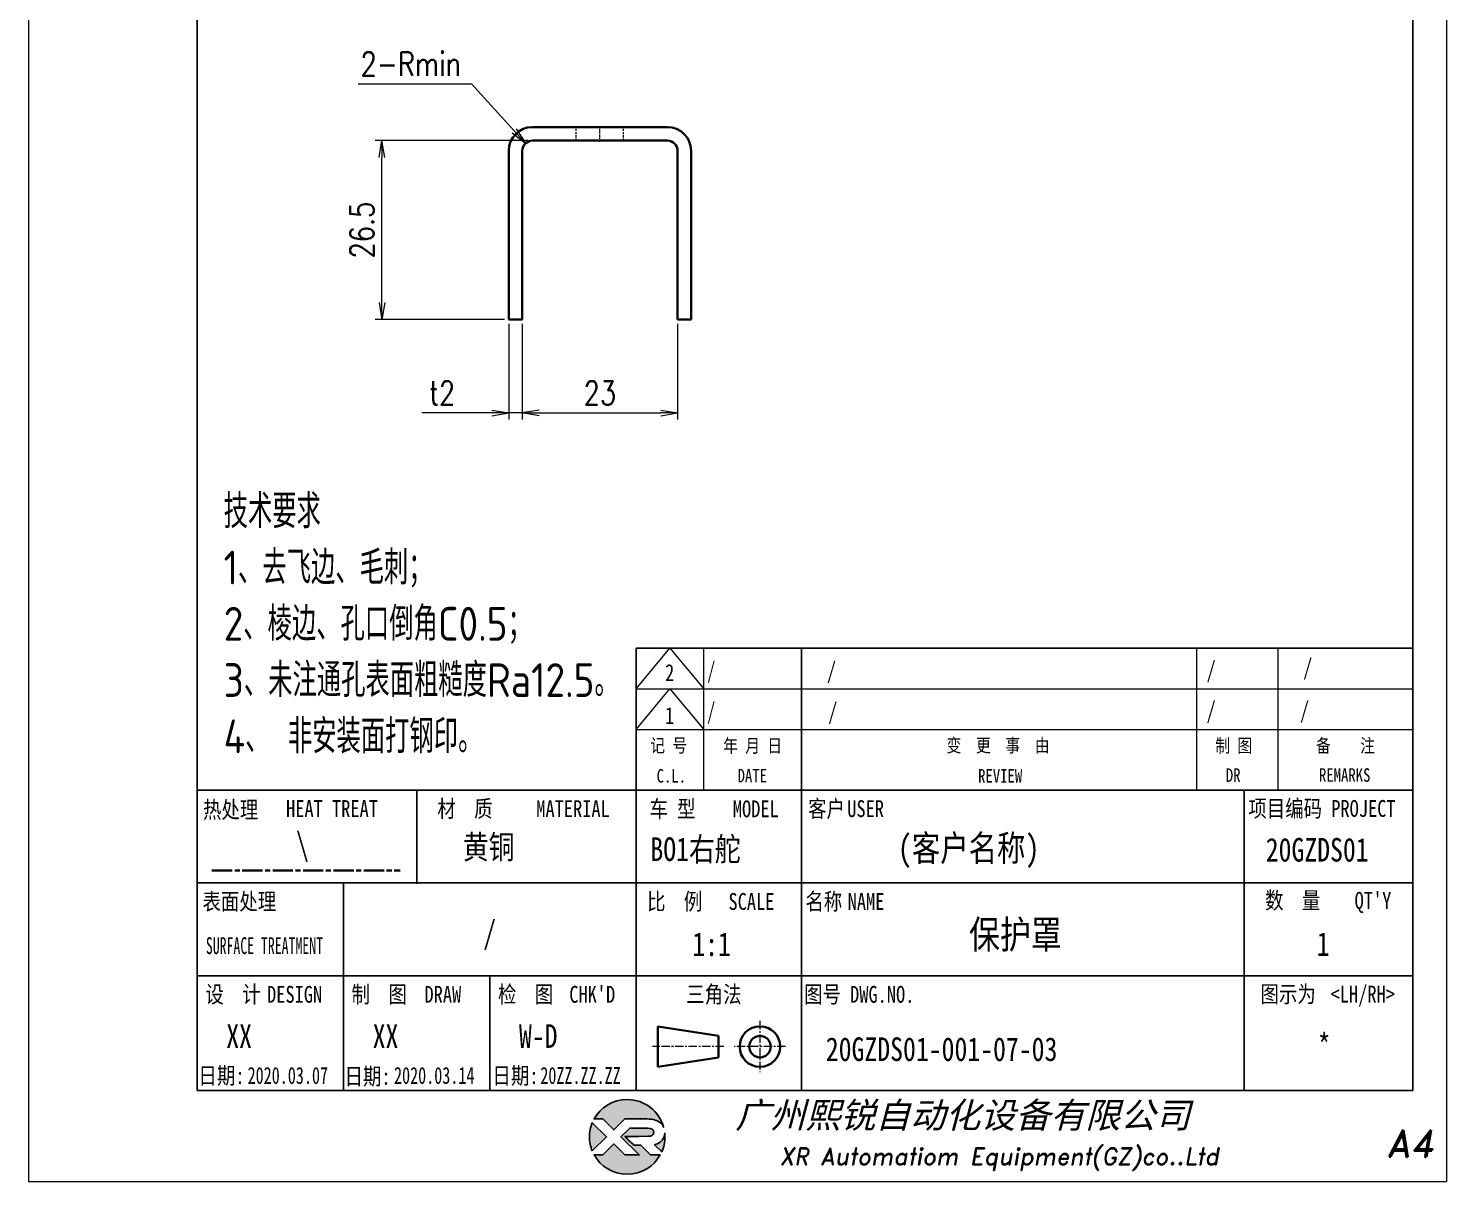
# Model space of a CAD drawing. Header units: millimetres. Extents: x 1333 to 78972, y -42879 to -5704.
# Drawn here: x 67706.1 to 67916.1, y -21799.1 to -21628.3 of the extents above; entities that cross this region are included whole.
import ezdxf
from ezdxf.enums import TextEntityAlignment as Align

# ---------------------------------------------------------------- set-up
doc = ezdxf.new("R2010")
doc.units = ezdxf.units.MM
doc.header["$LTSCALE"] = 0.5
for name, pattern in [('AM_ISO02W050x2', [3.75, 3, -0.75]), ('AM_ISO08W050x2', [9, 6, -0.75, 1.5, -0.75]), ('CENTER', [2, 1.25, -0.25, 0.25, -0.25]), ('DASHDOT', [18.5, 12, -3, 0.5, -3]), ('DASHED', [19.05, 12.7, -6.35])]:
    doc.linetypes.add(name, pattern=pattern)
for name, color, linetype in [('DIM', 3, 'Continuous'), ('layer 1', 7, 'Continuous'), ('图号', 7, 'Continuous'), ('图名', 7, 'Continuous'), ('图框文字', 7, 'Continuous'), ('数量', 7, 'Continuous'), ('材质', 7, 'Continuous'), ('表面处理', 7, 'Continuous'), ('车型', 7, 'Continuous')]:
    doc.layers.add(name, color=color, linetype=linetype)
for name, color, linetype, lineweight in [('中心线', 2, 'AM_ISO08W050x2', 18), ('图框', 7, 'Continuous', 18), ('标注线', 3, 'Continuous', 18), ('热处理', 7, 'Continuous', 20), ('粗实线', 7, 'Continuous', 35), ('粗点划线', 6, 'AM_ISO08W050x2', 35), ('虚线', 1, 'AM_ISO02W050x2', 18)]:
    doc.layers.add(name, color=color, linetype=linetype, lineweight=lineweight)
doc.layers.add('打印-禁用', color=7, linetype='Continuous', lineweight=15, plot=False)
doc.styles.add('DIM', font='romans.shx', dxfattribs={"width": 0.8, "bigfont": 'bigfont.shx'})
doc.styles.add('STYLE1', font='')
doc.styles.add('国标', font='simfang.ttf', dxfattribs={"width": 0.8})
doc.styles.add('机械长仿宋', font='gbenor.shx', dxfattribs={"height": 1, "bigfont": 'gbcbig.shx'})
doc.styles.add('标题字', font='romand.shx', dxfattribs={"oblique": 10, "bigfont": 'bigfont.shx'})
doc.styles.get('STYLE1').set_extended_font_data('SimSun')
doc.dimstyles.new('XR 1-1$0', dxfattribs={"dimtxt": 3.5, "dimasz": 2.5, "dimexe": 1, "dimexo": 0.625, "dimgap": 1.2, "dimtad": 1, "dimzin": 9, "dimdsep": 46, "dimtxsty": 'DIM', "dimblk": 'OPEN', "dimcen": 0, "dimclrd": 8, "dimclre": 8, "dimclrt": 2, "dimazin": 2, "dimtfac": 0.5, "dimtmove": 0, "dimatfit": 3, "dimldrblk": 'OPEN', "dimfxl": 1, "dimtolj": 2, "dimlwd": 18, "dimlwe": 18, "dimarcsym": 0})
doc.dimstyles.new('XR 1-1$4', dxfattribs={"dimtxt": 3.5, "dimasz": 2.5, "dimexe": 1, "dimexo": 0.625, "dimgap": 1.2, "dimtad": 1, "dimtoh": 1, "dimdsep": 46, "dimtxsty": 'DIM', "dimblk": 'OPEN', "dimcen": 0, "dimclrd": 8, "dimclre": 8, "dimclrt": 2, "dimazin": 2, "dimtfac": 0.5, "dimtofl": 0, "dimtmove": 0, "dimatfit": 3, "dimldrblk": 'OPEN', "dimfxl": 1, "dimtolj": 2, "dimlwd": 18, "dimlwe": 18, "dimarcsym": 0})

# ---------------------------------------------------------------- blocks, each defined once
blk = doc.blocks.new('XR')
at = {"true_color": 0xfc8000}
h = blk.add_hatch(color=30, dxfattribs=at)
h.set_gradient(color1=(252, 128, 0), rotation=240, one_color=1, tint=1, name='INVCURVED')
edge = h.paths.add_edge_path()
edge.add_spline(control_points=[(-434.18, -5928.47), (-433.9, -5928.74), (-433.63, -5929.01), (-433.63, -5929.01), (-433.63, -5929.01), (-433.63, -5929.01), (-433.36, -5928.74), (-433.09, -5928.47)], knot_values=[0.5625, 0.5625, 0.5625, 0.5625, 0.625, 0.625, 0.625, 0.625, 0.6875, 0.6875, 0.6875, 0.6875], degree=3, periodic=0)
edge.add_spline(control_points=[(-433.09, -5928.47), (-432.82, -5928.2), (-432.54, -5927.93), (-432.54, -5927.93), (-432.54, -5927.93), (-432.54, -5927.93), (-432.04, -5927.93), (-431.53, -5927.93)], knot_values=[0.4375, 0.4375, 0.4375, 0.4375, 0.5, 0.5, 0.5, 0.5, 0.5625, 0.5625, 0.5625, 0.5625], degree=3, periodic=0)
edge.add_spline(control_points=[(-431.53, -5927.93), (-431.03, -5927.93), (-430.52, -5927.93), (-430.52, -5927.93), (-430.52, -5927.93), (-430, -5927.93), (-429.43, -5927.96), (-429.01, -5928.33)], knot_values=[0.25, 0.25, 0.25, 0.25, 0.3125, 0.3125, 0.3125, 0.3125, 0.4375, 0.4375, 0.4375, 0.4375], degree=3, periodic=0)
edge.add_spline(control_points=[(-429.01, -5928.33), (-428.88, -5928.44), (-428.78, -5928.59), (-428.71, -5928.75)], knot_values=[0.125, 0.125, 0.125, 0.125, 0.25, 0.25, 0.25, 0.25], degree=3, periodic=0)
edge.add_spline(control_points=[(-428.71, -5928.75), (-429.13, -5927.18), (-430.58, -5926.02), (-432.31, -5926.02)], knot_values=[0, 0, 0, 0, 0.125, 0.125, 0.125, 0.125], degree=3, periodic=0)
edge.add_spline(control_points=[(-432.31, -5926.02), (-433.72, -5926.02), (-434.94, -5926.79), (-435.58, -5927.93)], knot_values=[0.875, 0.875, 0.875, 0.875, 1, 1, 1, 1], degree=3, periodic=0)
edge.add_spline(control_points=[(-435.58, -5927.93), (-435.58, -5927.93), (-434.72, -5927.93), (-434.72, -5927.93), (-434.72, -5927.93), (-434.72, -5927.93), (-434.45, -5928.2), (-434.18, -5928.47)], knot_values=[0.6875, 0.6875, 0.6875, 0.6875, 0.8125, 0.8125, 0.8125, 0.8125, 0.875, 0.875, 0.875, 0.875], degree=3, periodic=0)
edge = h.paths.add_edge_path()
edge.add_spline(control_points=[(-434.79, -5929.26), (-435.04, -5929.02), (-435.34, -5928.72), (-435.54, -5928.53)], knot_values=[0.562504, 0.562504, 0.562504, 0.562504, 0.656252, 0.656252, 0.656252, 0.656252], degree=3, periodic=0)
edge.add_spline(control_points=[(-435.54, -5928.53), (-435.67, -5928.4), (-435.76, -5928.31), (-435.76, -5928.31), (-435.76, -5928.31), (-435.94, -5928.74), (-436.03, -5929.21), (-436.03, -5929.71)], knot_values=[0.25, 0.25, 0.25, 0.25, 0.312504, 0.312504, 0.312504, 0.312504, 0.562504, 0.562504, 0.562504, 0.562504], degree=3, periodic=0)
edge.add_spline(control_points=[(-436.03, -5929.71), (-436.03, -5930.2), (-435.94, -5930.67), (-435.76, -5931.1), (-435.76, -5931.1), (-435.4, -5930.75), (-435.05, -5930.4)], knot_values=[0.874998, 0.874998, 0.874998, 0.874998, 1.124998, 1.124998, 1.124998, 1.25, 1.25, 1.25, 1.25], degree=3, periodic=0)
edge.add_spline(control_points=[(-435.05, -5930.4), (-434.7, -5930.05), (-434.34, -5929.71), (-434.34, -5929.71), (-434.34, -5929.71), (-434.34, -5929.71), (-434.34, -5929.71), (-434.34, -5929.71)], knot_values=[0.749878, 0.749878, 0.749878, 0.749878, 0.874875, 0.874875, 0.874875, 0.874875, 0.874998, 0.874998, 0.874998, 0.874998], degree=3, periodic=0)
edge.add_spline(control_points=[(-434.34, -5929.71), (-434.34, -5929.71), (-434.34, -5929.71), (-434.34, -5929.71)], knot_values=[0.749634, 0.749634, 0.749634, 0.749634, 0.749817, 0.749817, 0.749817, 0.749817], degree=3, periodic=0)
edge.add_spline(control_points=[(-434.35, -5929.7), (-434.35, -5929.7), (-434.35, -5929.7), (-434.35, -5929.7)], knot_values=[0.738281, 0.738281, 0.738281, 0.738281, 0.742188, 0.742188, 0.742188, 0.742188], degree=3, periodic=0)
edge.add_spline(control_points=[(-434.35, -5929.7), (-434.36, -5929.69), (-434.37, -5929.68), (-434.38, -5929.67)], knot_values=[0.726563, 0.726563, 0.726563, 0.726563, 0.738281, 0.738281, 0.738281, 0.738281], degree=3, periodic=0)
edge.add_spline(control_points=[(-434.38, -5929.67), (-434.38, -5929.66), (-434.39, -5929.65), (-434.4, -5929.65)], knot_values=[0.718751, 0.718751, 0.718751, 0.718751, 0.726563, 0.726563, 0.726563, 0.726563], degree=3, periodic=0)
edge.add_spline(control_points=[(-434.4, -5929.65), (-434.42, -5929.63), (-434.45, -5929.6), (-434.47, -5929.58)], knot_values=[0.703126, 0.703126, 0.703126, 0.703126, 0.718751, 0.718751, 0.718751, 0.718751], degree=3, periodic=0)
edge.add_spline(control_points=[(-434.47, -5929.58), (-434.5, -5929.55), (-434.53, -5929.52), (-434.56, -5929.49)], knot_values=[0.687501, 0.687501, 0.687501, 0.687501, 0.703126, 0.703126, 0.703126, 0.703126], degree=3, periodic=0)
edge.add_spline(control_points=[(-434.56, -5929.49), (-434.63, -5929.42), (-434.71, -5929.35), (-434.79, -5929.26)], knot_values=[0.656252, 0.656252, 0.656252, 0.656252, 0.687501, 0.687501, 0.687501, 0.687501], degree=3, periodic=0)
at = {"true_color": 0x0348ff}
h = blk.add_hatch(color=160, dxfattribs=at)
h.set_gradient(color1=(3, 72, 255), color2=(0, 41, 153), one_color=1, tint=0.3, name='HEMISPHERICAL')
edge = h.paths.add_edge_path()
edge.add_spline(control_points=[(-432.54, -5929.67), (-432.26, -5929.95), (-431.94, -5930.23), (-431.66, -5930.51), (-431.66, -5930.51), (-431.66, -5930.51), (-431.66, -5930.51), (-431.66, -5930.51)], knot_values=[0.736842, 0.736842, 0.736842, 0.736842, 0.789474, 0.789474, 0.789474, 0.789474, 0.802633, 0.802633, 0.802633, 0.802633], degree=3, periodic=0)
edge.add_spline(control_points=[(-431.66, -5930.51), (-431.65, -5930.51), (-431.65, -5930.52), (-431.65, -5930.52)], knot_values=[0.802633, 0.802633, 0.802633, 0.802633, 0.815791, 0.815791, 0.815791, 0.815791], degree=3, periodic=0)
edge.add_spline(control_points=[(-431.65, -5930.52), (-431.64, -5930.53), (-431.64, -5930.53), (-431.64, -5930.53)], knot_values=[0.815791, 0.815791, 0.815791, 0.815791, 0.82237, 0.82237, 0.82237, 0.82237], degree=3, periodic=0)
edge.add_spline(control_points=[(-431.64, -5930.53), (-431.64, -5930.53), (-431.64, -5930.53), (-431.63, -5930.54)], knot_values=[0.82237, 0.82237, 0.82237, 0.82237, 0.828949, 0.828949, 0.828949, 0.828949], degree=3, periodic=0)
edge.add_spline(control_points=[(-431.63, -5930.54), (-431.63, -5930.54), (-431.63, -5930.54), (-431.63, -5930.54), (-431.63, -5930.54), (-431.63, -5930.54), (-431.59, -5930.54), (-431.52, -5930.54)], knot_values=[0.841901, 0.841901, 0.841901, 0.841901, 0.842105, 0.842105, 0.842105, 0.842105, 0.855264, 0.855264, 0.855264, 0.855264], degree=3, periodic=0)
edge.add_spline(control_points=[(-431.52, -5930.54), (-431.46, -5930.54), (-431.38, -5930.54), (-431.3, -5930.54)], knot_values=[0.855264, 0.855264, 0.855264, 0.855264, 0.868422, 0.868422, 0.868422, 0.868422], degree=3, periodic=0)
edge.add_spline(control_points=[(-431.3, -5930.54), (-431.26, -5930.54), (-431.22, -5930.54), (-431.18, -5930.54)], knot_values=[0.868422, 0.868422, 0.868422, 0.868422, 0.875, 0.875, 0.875, 0.875], degree=3, periodic=0)
edge.add_spline(control_points=[(-431.18, -5930.54), (-431.14, -5930.54), (-431.1, -5930.54), (-431.07, -5930.54)], knot_values=[0.875, 0.875, 0.875, 0.875, 0.881579, 0.881579, 0.881579, 0.881579], degree=3, periodic=0)
edge.add_spline(control_points=[(-431.07, -5930.54), (-431.05, -5930.54), (-431.04, -5930.54), (-431.03, -5930.54)], knot_values=[0.881579, 0.881579, 0.881579, 0.881579, 0.884869, 0.884869, 0.884869, 0.884869], degree=3, periodic=0)
edge.add_spline(control_points=[(-431.03, -5930.54), (-431.02, -5930.54), (-431, -5930.54), (-431, -5930.54)], knot_values=[0.884869, 0.884869, 0.884869, 0.884869, 0.888158, 0.888158, 0.888158, 0.888158], degree=3, periodic=0)
edge.add_spline(control_points=[(-431, -5930.54), (-430.99, -5930.54), (-430.99, -5930.54), (-430.98, -5930.54)], knot_values=[0.888158, 0.888158, 0.888158, 0.888158, 0.889803, 0.889803, 0.889803, 0.889803], degree=3, periodic=0)
edge.add_spline(control_points=[(-430.98, -5930.54), (-430.98, -5930.54), (-430.98, -5930.54), (-430.97, -5930.54)], knot_values=[0.889803, 0.889803, 0.889803, 0.889803, 0.891447, 0.891447, 0.891447, 0.891447], degree=3, periodic=0)
edge.add_spline(control_points=[(-430.97, -5930.54), (-430.97, -5930.54), (-430.97, -5930.54), (-430.97, -5930.54)], knot_values=[0.891447, 0.891447, 0.891447, 0.891447, 0.89227, 0.89227, 0.89227, 0.89227], degree=3, periodic=0)
edge.add_spline(control_points=[(-430.97, -5930.54), (-430.97, -5930.54), (-430.97, -5930.54), (-430.97, -5930.54)], knot_values=[0.89227, 0.89227, 0.89227, 0.89227, 0.893092, 0.893092, 0.893092, 0.893092], degree=3, periodic=0)
edge.add_spline(control_points=[(-430.97, -5930.54), (-430.97, -5930.54), (-430.97, -5930.54), (-430.97, -5930.54)], knot_values=[0.893092, 0.893092, 0.893092, 0.893092, 0.893503, 0.893503, 0.893503, 0.893503], degree=3, periodic=0)
edge.add_spline(control_points=[(-430.97, -5930.54), (-430.97, -5930.54), (-430.97, -5930.54), (-430.97, -5930.54)], knot_values=[0.893503, 0.893503, 0.893503, 0.893503, 0.893914, 0.893914, 0.893914, 0.893914], degree=3, periodic=0)
edge.add_spline(control_points=[(-430.97, -5930.54), (-430.97, -5930.54), (-430.97, -5930.54), (-430.97, -5930.54)], knot_values=[0.893914, 0.893914, 0.893914, 0.893914, 0.89412, 0.89412, 0.89412, 0.89412], degree=3, periodic=0)
edge.add_spline(control_points=[(-430.97, -5930.54), (-430.97, -5930.54), (-430.97, -5930.54), (-430.97, -5930.54)], knot_values=[0.89412, 0.89412, 0.89412, 0.89412, 0.894326, 0.894326, 0.894326, 0.894326], degree=3, periodic=0)
edge.add_spline(control_points=[(-430.97, -5930.54), (-430.97, -5930.54), (-430.97, -5930.54), (-430.97, -5930.54)], knot_values=[0.894428, 0.894428, 0.894428, 0.894428, 0.894531, 0.894531, 0.894531, 0.894531], degree=3, periodic=0)
edge.add_spline(control_points=[(-430.97, -5930.54), (-430.97, -5930.54), (-430.97, -5930.54), (-430.97, -5930.54)], knot_values=[0.894531, 0.894531, 0.894531, 0.894531, 0.894583, 0.894583, 0.894583, 0.894583], degree=3, periodic=0)
edge.add_spline(control_points=[(-430.97, -5930.54), (-430.97, -5930.54), (-430.97, -5930.54), (-430.97, -5930.54), (-430.97, -5930.54), (-430.97, -5930.54), (-430.73, -5930.78), (-430.49, -5931.01)], knot_values=[0.894685, 0.894685, 0.894685, 0.894685, 0.894737, 0.894737, 0.894737, 0.894737, 0.921052, 0.921052, 0.921052, 0.921052], degree=3, periodic=0)
edge.add_spline(control_points=[(-430.49, -5931.01), (-430.26, -5931.24), (-430.02, -5931.48), (-430.02, -5931.48)], knot_values=[0.921052, 0.921052, 0.921052, 0.921052, 0.947368, 0.947368, 0.947368, 0.947368], degree=3, periodic=0)
edge.add_spline(control_points=[(-430.02, -5931.48), (-430.02, -5931.48), (-430.02, -5931.48), (-430.02, -5931.48)], knot_values=[0.947522, 0.947522, 0.947522, 0.947522, 0.947573, 0.947573, 0.947573, 0.947573], degree=3, periodic=0)
edge.add_spline(control_points=[(-430.02, -5931.48), (-430.02, -5931.48), (-430.02, -5931.48), (-430.02, -5931.48)], knot_values=[0.947573, 0.947573, 0.947573, 0.947573, 0.947676, 0.947676, 0.947676, 0.947676], degree=3, periodic=0)
edge.add_spline(control_points=[(-430.02, -5931.48), (-430.02, -5931.48), (-430.02, -5931.48), (-430.02, -5931.48)], knot_values=[0.947676, 0.947676, 0.947676, 0.947676, 0.947779, 0.947779, 0.947779, 0.947779], degree=3, periodic=0)
edge.add_spline(control_points=[(-430.02, -5931.48), (-430.02, -5931.48), (-430.02, -5931.48), (-430.02, -5931.48)], knot_values=[0.947779, 0.947779, 0.947779, 0.947779, 0.947984, 0.947984, 0.947984, 0.947984], degree=3, periodic=0)
edge.add_spline(control_points=[(-430.02, -5931.48), (-430.02, -5931.48), (-430.02, -5931.48), (-430.02, -5931.48)], knot_values=[0.947984, 0.947984, 0.947984, 0.947984, 0.94819, 0.94819, 0.94819, 0.94819], degree=3, periodic=0)
edge.add_spline(control_points=[(-430.02, -5931.48), (-430.02, -5931.48), (-430.02, -5931.48), (-430.02, -5931.48)], knot_values=[0.94819, 0.94819, 0.94819, 0.94819, 0.948601, 0.948601, 0.948601, 0.948601], degree=3, periodic=0)
edge.add_spline(control_points=[(-430.02, -5931.48), (-430.02, -5931.48), (-430.02, -5931.48), (-430.02, -5931.48)], knot_values=[0.948601, 0.948601, 0.948601, 0.948601, 0.949012, 0.949012, 0.949012, 0.949012], degree=3, periodic=0)
edge.add_spline(control_points=[(-430.02, -5931.48), (-430.02, -5931.48), (-430.01, -5931.48), (-430.01, -5931.48)], knot_values=[0.949012, 0.949012, 0.949012, 0.949012, 0.949834, 0.949834, 0.949834, 0.949834], degree=3, periodic=0)
edge.add_spline(control_points=[(-430.01, -5931.48), (-430.01, -5931.48), (-430.01, -5931.48), (-430.01, -5931.48)], knot_values=[0.949834, 0.949834, 0.949834, 0.949834, 0.950657, 0.950657, 0.950657, 0.950657], degree=3, periodic=0)
edge.add_spline(control_points=[(-430.01, -5931.48), (-430.01, -5931.48), (-430, -5931.48), (-430, -5931.48)], knot_values=[0.950657, 0.950657, 0.950657, 0.950657, 0.952301, 0.952301, 0.952301, 0.952301], degree=3, periodic=0)
edge.add_spline(control_points=[(-430, -5931.48), (-429.99, -5931.48), (-429.98, -5931.48), (-429.98, -5931.48)], knot_values=[0.952301, 0.952301, 0.952301, 0.952301, 0.953946, 0.953946, 0.953946, 0.953946], degree=3, periodic=0)
edge.add_spline(control_points=[(-429.98, -5931.48), (-429.96, -5931.48), (-429.95, -5931.48), (-429.93, -5931.48)], knot_values=[0.953946, 0.953946, 0.953946, 0.953946, 0.957236, 0.957236, 0.957236, 0.957236], degree=3, periodic=0)
edge.add_spline(control_points=[(-429.93, -5931.48), (-429.91, -5931.48), (-429.89, -5931.48), (-429.87, -5931.48)], knot_values=[0.957236, 0.957236, 0.957236, 0.957236, 0.960525, 0.960525, 0.960525, 0.960525], degree=3, periodic=0)
edge.add_spline(control_points=[(-429.87, -5931.48), (-429.82, -5931.48), (-429.77, -5931.48), (-429.71, -5931.48)], knot_values=[0.960525, 0.960525, 0.960525, 0.960525, 0.967104, 0.967104, 0.967104, 0.967104], degree=3, periodic=0)
edge.add_spline(control_points=[(-429.71, -5931.48), (-429.65, -5931.48), (-429.59, -5931.48), (-429.53, -5931.48)], knot_values=[0.967104, 0.967104, 0.967104, 0.967104, 0.973683, 0.973683, 0.973683, 0.973683], degree=3, periodic=0)
edge.add_spline(control_points=[(-429.53, -5931.48), (-429.41, -5931.48), (-429.29, -5931.48), (-429.19, -5931.48)], knot_values=[0.973683, 0.973683, 0.973683, 0.973683, 0.98684, 0.98684, 0.98684, 0.98684], degree=3, periodic=0)
edge.add_spline(control_points=[(-429.19, -5931.48), (-429.1, -5931.48), (-429.04, -5931.48), (-429.04, -5931.48), (-429.67, -5932.62), (-430.9, -5933.39), (-432.31, -5933.39)], knot_values=[0.98684, 0.98684, 0.98684, 0.98684, 1, 1, 1, 1.052632, 1.052632, 1.052632, 1.052632], degree=3, periodic=0)
edge.add_spline(control_points=[(-432.31, -5933.39), (-433.72, -5933.39), (-434.94, -5932.62), (-435.58, -5931.48), (-435.58, -5931.48), (-435.58, -5931.48), (-435.36, -5931.48), (-435.15, -5931.48)], knot_values=[0.052632, 0.052632, 0.052632, 0.052632, 0.105263, 0.105263, 0.105263, 0.105263, 0.131579, 0.131579, 0.131579, 0.131579], degree=3, periodic=0)
edge.add_spline(control_points=[(-435.15, -5931.48), (-434.93, -5931.48), (-434.72, -5931.48), (-434.72, -5931.48), (-434.72, -5931.48), (-434.72, -5931.48), (-434.45, -5931.21), (-434.18, -5930.94)], knot_values=[0.131579, 0.131579, 0.131579, 0.131579, 0.157895, 0.157895, 0.157895, 0.157895, 0.184211, 0.184211, 0.184211, 0.184211], degree=3, periodic=0)
edge.add_spline(control_points=[(-434.18, -5930.94), (-433.9, -5930.67), (-433.63, -5930.4), (-433.63, -5930.4), (-433.63, -5930.4), (-433.63, -5930.4), (-433.36, -5930.67), (-433.09, -5930.94)], knot_values=[0.184211, 0.184211, 0.184211, 0.184211, 0.210526, 0.210526, 0.210526, 0.210526, 0.236842, 0.236842, 0.236842, 0.236842], degree=3, periodic=0)
edge.add_spline(control_points=[(-433.09, -5930.94), (-432.82, -5931.21), (-432.54, -5931.48), (-432.54, -5931.48), (-432.54, -5931.48), (-432.54, -5931.48), (-432.19, -5931.48), (-431.83, -5931.48)], knot_values=[0.236842, 0.236842, 0.236842, 0.236842, 0.263158, 0.263158, 0.263158, 0.263158, 0.289474, 0.289474, 0.289474, 0.289474], degree=3, periodic=0)
edge.add_spline(control_points=[(-431.83, -5931.48), (-431.48, -5931.48), (-431.12, -5931.48), (-431.12, -5931.48), (-431.12, -5931.48), (-431.12, -5931.48), (-431.57, -5931.03), (-432.02, -5930.59)], knot_values=[0.289474, 0.289474, 0.289474, 0.289474, 0.315789, 0.315789, 0.315789, 0.315789, 0.342105, 0.342105, 0.342105, 0.342105], degree=3, periodic=0)
edge.add_spline(control_points=[(-432.02, -5930.59), (-432.47, -5930.15), (-432.92, -5929.71), (-432.92, -5929.71), (-432.92, -5929.71), (-432.92, -5929.71), (-432.71, -5929.5), (-432.5, -5929.29)], knot_values=[0.342105, 0.342105, 0.342105, 0.342105, 0.368421, 0.368421, 0.368421, 0.368421, 0.394737, 0.394737, 0.394737, 0.394737], degree=3, periodic=0)
edge.add_spline(control_points=[(-432.5, -5929.29), (-432.3, -5929.09), (-432.09, -5928.88), (-432.09, -5928.88)], knot_values=[0.394737, 0.394737, 0.394737, 0.394737, 0.421053, 0.421053, 0.421053, 0.421053], degree=3, periodic=0)
edge.add_spline(control_points=[(-432.09, -5928.88), (-432.09, -5928.88), (-432.06, -5928.86), (-432.06, -5928.86)], knot_values=[0.421053, 0.421053, 0.421053, 0.421053, 0.473684, 0.473684, 0.473684, 0.473684], degree=3, periodic=0)
edge.add_spline(control_points=[(-432.06, -5928.86), (-432.06, -5928.86), (-432.06, -5928.86), (-432.06, -5928.86), (-432.06, -5928.86), (-432.06, -5928.86), (-430.4, -5928.86), (-430.26, -5928.86)], knot_values=[0.473684, 0.473684, 0.473684, 0.473684, 0.473684, 0.473684, 0.473684, 0.473684, 0.526316, 0.526316, 0.526316, 0.526316], degree=3, periodic=0)
edge.add_spline(control_points=[(-430.26, -5928.86), (-429.54, -5928.86), (-429.62, -5929.4), (-429.83, -5929.55)], knot_values=[0.526316, 0.526316, 0.526316, 0.526316, 0.578947, 0.578947, 0.578947, 0.578947], degree=3, periodic=0)
edge.add_spline(control_points=[(-429.83, -5929.55), (-429.94, -5929.62), (-430.08, -5929.65), (-430.26, -5929.65), (-430.26, -5929.65), (-430.26, -5929.65), (-430.48, -5929.65), (-430.71, -5929.66)], knot_values=[0.578947, 0.578947, 0.578947, 0.578947, 0.631579, 0.631579, 0.631579, 0.631579, 0.657895, 0.657895, 0.657895, 0.657895], degree=3, periodic=0)
edge.add_spline(control_points=[(-430.71, -5929.66), (-430.93, -5929.66), (-431.15, -5929.67), (-431.15, -5929.67), (-431.15, -5929.67), (-431.15, -5929.67), (-432.54, -5929.67), (-432.54, -5929.67)], knot_values=[0.657895, 0.657895, 0.657895, 0.657895, 0.684211, 0.684211, 0.684211, 0.684211, 0.736842, 0.736842, 0.736842, 0.736842], degree=3, periodic=0)
edge = h.paths.add_edge_path()
edge.add_spline(control_points=[(-428.6, -5929.32), (-428.61, -5929.67), (-428.76, -5930), (-429.06, -5930.22)], knot_values=[0.8, 0.8, 0.8, 0.8, 1, 1, 1, 1], degree=3, periodic=0)
edge.add_spline(control_points=[(-429.06, -5930.22), (-429.22, -5930.34), (-429.41, -5930.43), (-429.61, -5930.48)], knot_values=[0.6, 0.6, 0.6, 0.6, 0.8, 0.8, 0.8, 0.8], degree=3, periodic=0)
edge.add_spline(control_points=[(-429.61, -5930.48), (-429.61, -5930.48), (-428.9, -5931.19), (-428.9, -5931.19), (-428.9, -5931.19), (-428.69, -5930.73), (-428.58, -5930.23), (-428.58, -5929.71)], knot_values=[0.2, 0.2, 0.2, 0.2, 0.4, 0.4, 0.4, 0.4, 0.6, 0.6, 0.6, 0.6], degree=3, periodic=0)
edge.add_spline(control_points=[(-428.58, -5929.71), (-428.58, -5929.58), (-428.59, -5929.45), (-428.6, -5929.32)], knot_values=[0, 0, 0, 0, 0.2, 0.2, 0.2, 0.2], degree=3, periodic=0)
at = {"layer": 'layer 1', "color": 30}
for points, knots in [([(-432.31, -5926.02), (-430.58, -5926.02), (-429.13, -5927.18), (-428.71, -5928.75), (-428.71, -5928.75), (-428.78, -5928.59), (-428.88, -5928.44), (-429.01, -5928.33), (-429.01, -5928.33), (-429.43, -5927.96), (-430, -5927.93), (-430.52, -5927.93), (-430.52, -5927.93), (-430.52, -5927.93), (-432.54, -5927.93), (-432.54, -5927.93), (-432.54, -5927.93), (-432.54, -5927.93), (-433.63, -5929.01), (-433.63, -5929.01), (-433.63, -5929.01), (-433.63, -5929.01), (-434.72, -5927.93), (-434.72, -5927.93), (-434.72, -5927.93), (-434.72, -5927.93), (-435.58, -5927.93), (-435.58, -5927.93), (-435.58, -5927.93), (-434.94, -5926.79), (-433.72, -5926.02), (-432.31, -5926.02)], [0, 0, 0, 0, 0.125, 0.125, 0.125, 0.125, 0.25, 0.25, 0.25, 0.25, 0.375, 0.375, 0.375, 0.375, 0.5, 0.5, 0.5, 0.5, 0.625, 0.625, 0.625, 0.625, 0.75, 0.75, 0.75, 0.75, 0.875, 0.875, 0.875, 0.875, 1, 1, 1, 1]), ([(-435.76, -5931.1), (-435.94, -5930.67), (-436.03, -5930.2), (-436.03, -5929.71), (-436.03, -5929.71), (-436.03, -5929.21), (-435.94, -5928.74), (-435.76, -5928.31), (-435.76, -5928.31), (-435.76, -5928.31), (-434.34, -5929.71), (-434.34, -5929.71), (-434.34, -5929.71), (-434.34, -5929.71), (-435.76, -5931.1), (-435.76, -5931.1)], [0, 0, 0, 0, 0.25, 0.25, 0.25, 0.25, 0.5, 0.5, 0.5, 0.5, 0.75, 0.75, 0.75, 0.75, 1, 1, 1, 1])]:
    blk.add_open_spline(points, degree=3, knots=knots, dxfattribs=at)
at = {"layer": 'layer 1', "color": 154}
for points, knots in [([(-429.04, -5931.48), (-429.67, -5932.62), (-430.9, -5933.39), (-432.31, -5933.39), (-432.31, -5933.39), (-433.72, -5933.39), (-434.94, -5932.62), (-435.58, -5931.48), (-435.58, -5931.48), (-435.58, -5931.48), (-434.72, -5931.48), (-434.72, -5931.48), (-434.72, -5931.48), (-434.72, -5931.48), (-433.63, -5930.4), (-433.63, -5930.4), (-433.63, -5930.4), (-433.63, -5930.4), (-432.54, -5931.48), (-432.54, -5931.48), (-432.54, -5931.48), (-432.54, -5931.48), (-431.12, -5931.48), (-431.12, -5931.48), (-431.12, -5931.48), (-431.12, -5931.48), (-432.92, -5929.71), (-432.92, -5929.71), (-432.92, -5929.71), (-432.92, -5929.71), (-432.09, -5928.88), (-432.09, -5928.88), (-432.09, -5928.88), (-432.09, -5928.88), (-432.06, -5928.86), (-432.06, -5928.86), (-432.06, -5928.86), (-432.06, -5928.86), (-430.4, -5928.86), (-430.26, -5928.86), (-430.26, -5928.86), (-429.54, -5928.86), (-429.62, -5929.4), (-429.83, -5929.55), (-429.83, -5929.55), (-429.94, -5929.62), (-430.08, -5929.65), (-430.26, -5929.65), (-430.26, -5929.65), (-430.26, -5929.65), (-431.15, -5929.67), (-431.15, -5929.67), (-431.15, -5929.67), (-431.15, -5929.67), (-432.54, -5929.67), (-432.54, -5929.67), (-432.54, -5929.67), (-432.26, -5929.95), (-431.94, -5930.23), (-431.66, -5930.51), (-431.66, -5930.51), (-431.66, -5930.51), (-431.63, -5930.54), (-431.63, -5930.54), (-431.63, -5930.54), (-431.63, -5930.54), (-430.97, -5930.54), (-430.97, -5930.54), (-430.97, -5930.54), (-430.97, -5930.54), (-430.02, -5931.48), (-430.02, -5931.48), (-430.02, -5931.48), (-430.02, -5931.48), (-429.04, -5931.48), (-429.04, -5931.48)], [0, 0, 0, 0, 0.052632, 0.052632, 0.052632, 0.052632, 0.105263, 0.105263, 0.105263, 0.105263, 0.157895, 0.157895, 0.157895, 0.157895, 0.210526, 0.210526, 0.210526, 0.210526, 0.263158, 0.263158, 0.263158, 0.263158, 0.315789, 0.315789, 0.315789, 0.315789, 0.368421, 0.368421, 0.368421, 0.368421, 0.421053, 0.421053, 0.421053, 0.421053, 0.473684, 0.473684, 0.473684, 0.473684, 0.526316, 0.526316, 0.526316, 0.526316, 0.578947, 0.578947, 0.578947, 0.578947, 0.631579, 0.631579, 0.631579, 0.631579, 0.684211, 0.684211, 0.684211, 0.684211, 0.736842, 0.736842, 0.736842, 0.736842, 0.789474, 0.789474, 0.789474, 0.789474, 0.842105, 0.842105, 0.842105, 0.842105, 0.894737, 0.894737, 0.894737, 0.894737, 0.947368, 0.947368, 0.947368, 0.947368, 1, 1, 1, 1]), ([(-428.6, -5929.32), (-428.59, -5929.45), (-428.58, -5929.58), (-428.58, -5929.71), (-428.58, -5929.71), (-428.58, -5930.23), (-428.69, -5930.73), (-428.9, -5931.19), (-428.9, -5931.19), (-428.9, -5931.19), (-429.61, -5930.48), (-429.61, -5930.48), (-429.61, -5930.48), (-429.41, -5930.43), (-429.22, -5930.34), (-429.06, -5930.22), (-429.06, -5930.22), (-428.76, -5930), (-428.61, -5929.67), (-428.6, -5929.32)], [0, 0, 0, 0, 0.2, 0.2, 0.2, 0.2, 0.4, 0.4, 0.4, 0.4, 0.6, 0.6, 0.6, 0.6, 0.8, 0.8, 0.8, 0.8, 1, 1, 1, 1])]:
    blk.add_open_spline(points, degree=3, knots=knots, dxfattribs=at)
blk = doc.blocks.new('GZDEH零件A4图框V01版')
at = {"layer": '中心线', "color": 1, "linetype": 'CENTER', "lineweight": 5, "ltscale": 2}
for p, q in [((108.33, 23.8), (108.33, 16.2)), ((103, 20), (92.4, 20)), ((112.13, 20), (104.53, 20))]:
    blk.add_line(p, q, dxfattribs=at)
at = {"layer": '图框', "color": 9}
for p, q in [((90, 73), (95, 79)), ((95, 79), (100, 73)), ((100, 58), (100, 79)), ((173, 58), (173, 79)), ((185, 79), (185, 58)), ((90, 73), (205, 73)), ((90, 67), (95, 73)), ((95, 73), (100, 67)), ((90, 67), (205, 67))]:
    blk.add_line(p, q, dxfattribs=at)
at = {"layer": '图框', "color": 2, "linetype": 'ByBlock', "lineweight": 35}
for p, q in [((102.2, 21.6), (93.2, 23)), ((93.2, 17), (93.2, 23)), ((102.2, 21.6), (102.2, 18.4)), ((102.2, 18.4), (93.2, 17))]:
    blk.add_line(p, q, dxfattribs=at)
for radius in [3, 1.6]:
    blk.add_circle((108.33, 20), radius, dxfattribs=at)
at = {"layer": '图框文字', "linetype": 'Continuous'}
for p, q in [((25, 292), (25, 13.5)), ((205, 13.5), (205, 292)), ((205, 13.5), (205, 97)), ((90, 79), (205, 79)), ((90, 13.5), (90, 79)), ((25, 13.5), (205, 13.5))]:
    blk.add_line(p, q, dxfattribs=at)
at = {"layer": '图框文字', "color": 9}
for p, q in [((114.5, 79), (114.5, 13.5)), ((205, 58), (25, 58)), ((57.5, 58), (57.5, 44.11)), ((114.5, 58), (114.5, 13.5)), ((180, 58), (180, 13.5)), ((25, 44.25), (205, 44.25)), ((46.68, 44.25), (46.68, 30.5)), ((25, 30.5), (205, 30.5)), ((46.68, 30.5), (46.68, 13.5)), ((46.68, 30.5), (46.68, 13.5)), ((68.34, 30.5), (68.34, 13.5)), ((68.34, 30.5), (68.34, 13.5))]:
    blk.add_line(p, q, dxfattribs=at)
at = {"layer": '打印-禁用', "linetype": 'Continuous'}
for p, q in [((0, 297), (0, 0)), ((210, 297), (210, 0)), ((0, 0), (210, 0))]:
    blk.add_line(p, q, dxfattribs=at)
at = {"layer": 'DIM', "xscale": 1.5, "yscale": 1.5, "zscale": 1.5}
blk.add_blockref('XR', (737.13, 8901.19), dxfattribs=at)
at = {"layer": '图框', "color": 9, "style": '国标', "width": 0.8}
for s, p in [('记 号', (94.82, 63.62)), ('年 月 日', (107.24, 63.57)), ('变  更  事  由', (143.58, 63.63)), ('C.L.', (95.2, 59.11)), ('DATE', (107.19, 59.14)), ('REVIEW', (143.89, 59.11))]:
    blk.add_text(s, height=2, dxfattribs=at).set_placement(p, align=Align.CENTER)
for s, p in [('制 图', (178.49, 64.61)), ('备    注', (195.02, 64.64)), ('DR', (178.4, 60.22)), ('REMARKS', (194.91, 60.23))]:
    blk.add_text(s, height=2, dxfattribs=at).set_placement(p, align=Align.MIDDLE)
at = {"layer": '图框文字', "color": 9, "style": '国标'}
for s, width, p in [('热处理', 0.8, (25.86, 53.85)), ('材  质', 0.8, (60.55, 54)), ('项目编码 PROJECT', 0.8, (180.64, 54.03)), ('表面处理', 0.8, (25.78, 40.25)), ('比  例\u3000', 0.8, (91.61, 40.25)), ('SCALE', 0.8, (103.66, 40.25)), ('名称\u3000', 0.8, (115.05, 40.25)), ('NAME', 0.8, (121.31, 40.25)), ('数  量', 0.8, (183.12, 40.41)), ("QT'Y ", 0.8, (196.37, 40.41)), ('SURFACE TREATMENT', 0.6, (26.28, 33.71)), (' DESIGN', 0.8, (33.98, 26.5)), (' DRAW', 0.8, (57.29, 26.5)), ("CHK'D", 0.8, (80.09, 26.5)), ('三角法', 0.8, (97.41, 26.5)), ('图号', 0.8, (114.87, 26.5)), ('DWG.NO.', 0.8, (121.67, 26.5)), ('图示为', 0.8, (182.45, 26.53)), ('<LH/RH>', 0.8, (192.82, 26.53))]:
    blk.add_text(s, height=2.5, dxfattribs=dict(at, width=width)).set_placement(p)
at = {"layer": '图框文字', "color": 9, "style": '国标', "width": 0.8}
for s, p in [('车 型', (95.38, 55.27)), ('MODEL', (107.71, 55.22))]:
    blk.add_text(s, height=2.5, dxfattribs=at).set_placement(p, align=Align.MIDDLE)
for s, p in [('客户', (118.19, 54)), ('HEAT TREAT', (44.96, 54.01)), ('MATERIAL', (80.65, 54)), ('USER', (123.97, 54)), ('设  计', (30.3, 26.5)), ('制  图', (51.94, 26.5)), ('检  图', (73.62, 26.5)), ('日期:', (28.6, 14.46)), ('日期:', (50.22, 14.36)), ('日期:', (72.13, 14.46))]:
    blk.add_text(s, height=2.5, dxfattribs=at).set_placement(p, align=Align.CENTER)
at = {"layer": '图框文字', "color": 7, "lineweight": -3, "style": 'STYLE1', "oblique": 15}
blk.add_text('广州熙锐自动化设备有限公司 ', height=3.8, dxfattribs=at).set_placement((104.67, 7.95))
at = {"layer": '图框文字', "color": 7, "style": '标题字', "oblique": 10}
for s, height, p in [('A4', 4, (204.57, 5.66)), ('XR Automatiom Equipment(GZ)co..Ltd', 2.5, (143.77, 3.56))]:
    blk.add_text(s, height=height, dxfattribs=at).set_placement(p, align=Align.MIDDLE)
blk = doc.blocks.new('DEH A4')
at = {"layer": '图框'}
blk.add_blockref('GZDEH零件A4图框V01版', (0, 0), dxfattribs=at)
blk = doc.blocks.new('_Open')
at = {"color": 0, "linetype": 'ByBlock', "lineweight": -2}
for p, q in [((-1, 0.167), (0, 0)), ((-1, -0.167), (0, 0)), ((0, 0), (-1, 0))]:
    blk.add_line(p, q, dxfattribs=at)
blk = doc.blocks.new('*D819')
at = {"layer": 'Defpoints', "color": 0}
for p in [(67758.46, -21644.89), (67780.74, -21644.89), (67777.24, -21671.39)]:
    blk.add_point(p, dxfattribs=at)
at = {"layer": '标注线', "color": 8, "lineweight": 18}
for p, q in [((67780.12, -21644.89), (67757.46, -21644.89)), ((67758.46, -21668.89), (67758.46, -21647.39)), ((67776.62, -21671.39), (67757.46, -21671.39))]:
    blk.add_line(p, q, dxfattribs=at)
at = {"layer": '标注线', "color": 8, "lineweight": 18, "xscale": 2.5, "yscale": 2.5, "zscale": 2.5}
for p, rotation in [((67758.46, -21644.89), 90), ((67758.46, -21671.39), 270)]:
    blk.add_blockref('_Open', p, dxfattribs=dict(at, rotation=rotation))
at = {"layer": '标注线', "color": 2, "insert": (67755.51, -21658.14), "char_height": 3.5, "attachment_point": 5, "rotation": 90, "style": 'DIM'}
blk.add_mtext('\\A2;26.5', dxfattribs=at)
blk = doc.blocks.new('*D820')
at = {"layer": 'Defpoints', "color": 0}
for p in [(67777.24, -21671.39), (67779.24, -21671.39), (67779.24, -21685.22)]:
    blk.add_point(p, dxfattribs=at)
at = {"layer": '标注线', "color": 8, "lineweight": 18}
for p, q in [((67777.24, -21672.01), (67777.24, -21686.22)), ((67779.24, -21672.01), (67779.24, -21686.22)), ((67774.74, -21685.22), (67764.39, -21685.22)), ((67779.24, -21685.22), (67777.24, -21685.22)), ((67781.74, -21685.22), (67784.24, -21685.22))]:
    blk.add_line(p, q, dxfattribs=at)
at = {"layer": '标注线', "color": 8, "lineweight": 18, "xscale": 2.5, "yscale": 2.5, "zscale": 2.5}
blk.add_blockref('_Open', (67777.24, -21685.22), dxfattribs=at)
at = {"layer": '标注线', "color": 8, "lineweight": 18, "xscale": 2.5, "yscale": 2.5, "zscale": 2.5, "rotation": 180}
blk.add_blockref('_Open', (67779.24, -21685.22), dxfattribs=at)
at = {"layer": '标注线', "color": 2, "insert": (67767.39, -21682.27), "char_height": 3.5, "attachment_point": 5, "style": 'DIM'}
blk.add_mtext('\\A2;{\\Fromans,bigfont|c134;t}2', dxfattribs=at)
blk = doc.blocks.new('*D821')
at = {"layer": 'Defpoints', "color": 0}
for p in [(67779.24, -21671.39), (67802.24, -21671.39), (67802.24, -21685.22)]:
    blk.add_point(p, dxfattribs=at)
at = {"layer": '标注线', "color": 8, "lineweight": 18}
for p, q in [((67779.24, -21672.01), (67779.24, -21686.22)), ((67802.24, -21672.01), (67802.24, -21686.22)), ((67781.74, -21685.22), (67799.74, -21685.22))]:
    blk.add_line(p, q, dxfattribs=at)
at = {"layer": '标注线', "color": 8, "lineweight": 18, "xscale": 2.5, "yscale": 2.5, "zscale": 2.5, "rotation": 180}
blk.add_blockref('_Open', (67779.24, -21685.22), dxfattribs=at)
at = {"layer": '标注线', "color": 8, "lineweight": 18, "xscale": 2.5, "yscale": 2.5, "zscale": 2.5}
blk.add_blockref('_Open', (67802.24, -21685.22), dxfattribs=at)
at = {"layer": '标注线', "color": 2, "insert": (67790.74, -21682.27), "char_height": 3.5, "attachment_point": 5, "style": 'DIM'}
blk.add_mtext('\\A2;23', dxfattribs=at)
blk = doc.blocks.new('*D822')
at = {"layer": 'Defpoints', "color": 0}
for p in [(67779.73, -21645.28), (67780.74, -21646.39)]:
    blk.add_point(p, dxfattribs=at)
at = {"layer": '标注线', "color": 8, "lineweight": 18}
for p, q in [((67754.94, -21636.47), (67771.74, -21636.47)), ((67771.74, -21636.47), (67778.05, -21643.43))]:
    blk.add_line(p, q, dxfattribs=at)
at = {"layer": '标注线', "color": 8, "lineweight": 18, "xscale": 2.5, "yscale": 2.5, "zscale": 2.5, "rotation": 312.2414009583059}
blk.add_blockref('_Open', (67779.73, -21645.28), dxfattribs=at)
at = {"layer": '标注线', "color": 2, "insert": (67762.74, -21633.52), "char_height": 3.5, "attachment_point": 5, "style": 'DIM'}
blk.add_mtext('\\A2;{\\Fromans,bigfont|c134;2-Rmin}', dxfattribs=at)

msp = doc.modelspace()

# ---------------------------------------------------------------- linework, layer by layer
at = {"layer": '中心线', "linetype": 'DASHDOT', "ltscale": 0.06}
msp.add_line((67790.743, -21645.088), (67790.743, -21642.688), dxfattribs=at)
at = {"layer": '粗实线'}
for p, q in [((67800.743, -21642.888), (67780.743, -21642.888)), ((67777.243, -21646.388), (67777.243, -21671.388)), ((67779.243, -21646.388), (67779.243, -21671.388)), ((67800.743, -21644.888), (67780.743, -21644.888)), ((67802.243, -21646.388), (67802.243, -21671.388)), ((67804.243, -21646.388), (67804.243, -21671.388))]:
    msp.add_line(p, q, dxfattribs=at)
at = {"layer": '粗实线', "ltscale": 0.05}
for p, q in [((67779.243, -21671.388), (67777.243, -21671.388)), ((67804.243, -21671.388), (67802.243, -21671.388))]:
    msp.add_line(p, q, dxfattribs=at)
at = {"layer": '粗实线'}
for centre, radius, start, end in [((67780.743, -21646.388), 3.5, 90, 180), ((67800.743, -21646.388), 3.5, 360, 90), ((67780.743, -21646.388), 1.5, 90, 180), ((67800.743, -21646.388), 1.5, 360, 90)]:
    msp.add_arc(centre, radius, start, end, dxfattribs=at)
at = {"layer": '粗点划线', "linetype": 'AM_ISO08W050x2'}
msp.add_line((67733.288, -21753.02), (67761.149, -21753.02), dxfattribs=at)
at = {"layer": '虚线', "linetype": 'DASHED', "ltscale": 0.05}
for p, q in [((67787.243, -21644.888), (67787.243, -21642.888)), ((67794.243, -21644.888), (67794.243, -21642.888))]:
    msp.add_line(p, q, dxfattribs=at)

# ---------------------------------------------------------------- block references
at = {"layer": '图框'}
msp.add_blockref('DEH A4', (67706.113, -21799.092), dxfattribs=at)

# ---------------------------------------------------------------- texts
at = {"layer": '图号', "color": 3, "style": '国标', "width": 0.8}
msp.add_text('20GZDS01-001-07-03', height=3.5, dxfattribs=at).set_placement((67824.192, -21781.219))
at = {"layer": '图名', "color": 3, "style": '国标', "width": 0.8}
msp.add_text('保护罩', height=4.2, dxfattribs=at).set_placement((67852.265, -21764.578), align=Align.CENTER)
at = {"layer": '图框文字', "color": 3, "style": '国标'}
for s, height, width, p in [('/', 2.5, 0.705904, (67806.623, -21724.62)), ('/', 2.5, 0.8, (67824.358, -21724.62)), ('/', 2.5, 0.8, (67880.563, -21724.521)), ('/', 2.5, 0.8, (67894.858, -21724.15)), ('2', 2.5, 0.8, (67800.391, -21724.936)), ('/', 2.5, 0.705904, (67806.623, -21730.62)), ('/', 2.5, 0.8, (67824.53, -21730.705)), ('/', 2.5, 0.8, (67880.563, -21730.521)), ('/', 2.5, 0.8, (67894.395, -21730.51)), ('1', 2.5, 0.8, (67800.38, -21731.296)), ('    (客户名称)', 3.85, 0.8, (67826.458, -21751.611)), ('20GZDS01', 3.5, 0.8, (67889.33, -21751.682)), ('1:1', 3.5, 0.8, (67804.414, -21765.659)), ('XX', 3.5, 0.8, (67735.411, -21779.276)), ('XX', 3.5, 0.8, (67757.091, -21779.276)), ('W-D', 3.5, 0.8, (67778.751, -21779.276)), ('2020.03.07', 2.5, 0.7, (67738.576, -21784.612)), ('2020.03.14', 2.5, 0.7, (67760.256, -21784.612)), ('20ZZ.ZZ.ZZ', 2.5, 0.7, (67781.916, -21784.612))]:
    msp.add_text(s, height=height, dxfattribs=dict(at, width=width)).set_placement(p)
at = {"layer": '图框文字', "color": 3, "style": '国标', "width": 0.8}
msp.add_text('*', height=3.5, dxfattribs=at).set_placement((67897.985, -21780.676), align=Align.CENTER)
at = {"layer": '数量', "color": 3, "style": '国标', "width": 0.8}
msp.add_text('1', height=3.5, dxfattribs=at).set_placement((67897.831, -21765.644), align=Align.CENTER)
at = {"layer": '材质', "color": 3, "style": '国标', "width": 0.8}
msp.add_text('黄铜', height=3.5, dxfattribs=at).set_placement((67774.271, -21751.272), align=Align.CENTER)
at = {"layer": '标注线', "color": 2, "insert": (67735.026, -21735.661), "char_height": 5, "width": 114.82461, "attachment_point": 7, "style": '机械长仿宋'}
msp.add_mtext('\\A2;技术要求\\P1、去飞边、毛刺；\\P2、棱边、孔口倒角C0.5；\\P3、未注通孔表面粗糙度Ra12.5。\\P{\\A0;4、\\C3; \\C2;非安装面打钢印。}', dxfattribs=at)
at = {"layer": '热处理', "color": 3, "style": '国标', "width": 0.8}
msp.add_text('\\', height=3.5, dxfattribs=at).set_placement((67746.693, -21750.896), align=Align.CENTER)
at = {"layer": '表面处理', "color": 3, "style": '国标', "width": 0.8}
msp.add_text('/', height=3.5, dxfattribs=at).set_placement((67774.413, -21763.949), align=Align.CENTER)
at = {"layer": '车型', "color": 3, "style": '国标', "width": 0.8}
msp.add_text('BO1右舵', height=3.5, dxfattribs=at).set_placement((67798.218, -21751.596))

# ---------------------------------------------------------------- dimensions: what is measured, and where the dimension line sits
at = {"layer": '标注线'}
dim = msp.add_radius_dim(center=(67780.743, -21646.388), mpoint=(67779.734, -21645.277), text='{\\Fromans,bigfont|c134;2-Rmin}', dimstyle='XR 1-1$4', dxfattribs=at)
dim.commit()
dim.dimension.update_dxf_attribs({"geometry": '*D822', "text_midpoint": (67762.74, -21636.473), "dimtype": 164})
dim = msp.add_linear_dim(base=(67758.457, -21644.888), p1=(67777.243, -21671.388), p2=(67780.743, -21644.888), angle=90, dimstyle='XR 1-1$0', dxfattribs=at)
dim.commit()
dim.dimension.update_dxf_attribs({"geometry": '*D819', "text_midpoint": (67755.507, -21658.138)})
dim = msp.add_linear_dim(base=(67779.243, -21685.225), p1=(67777.243, -21671.388), p2=(67779.243, -21671.388), text='{\\Fromans,bigfont|c134;t}<>', dimstyle='XR 1-1$0', dxfattribs=at)
dim.commit()
dim.dimension.update_dxf_attribs({"geometry": '*D820', "text_midpoint": (67767.385, -21685.225), "dimtype": 160})
dim = msp.add_linear_dim(base=(67802.243, -21685.225), p1=(67779.243, -21671.388), p2=(67802.243, -21671.388), dimstyle='XR 1-1$0', dxfattribs=at)
dim.commit()
dim.dimension.update_dxf_attribs({"geometry": '*D821', "text_midpoint": (67790.743, -21682.275)})

doc.saveas('drawing.dxf')
